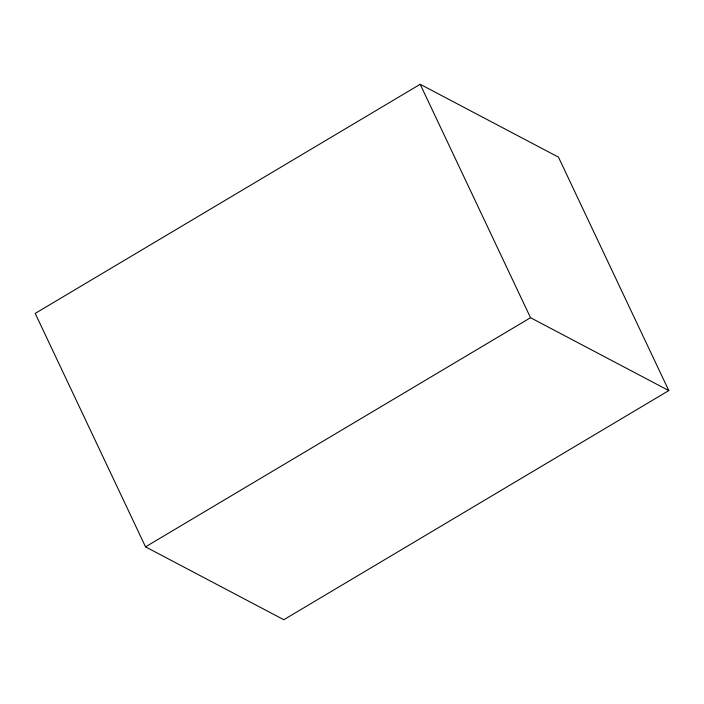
<?xml version="1.0" encoding="UTF-8"?>
<svg xmlns="http://www.w3.org/2000/svg" width="704" height="704" viewBox="0 0 704 704"><rect width="100%" height="100%" fill="white"/><g stroke="black" fill="none" stroke-linecap="round" stroke-linejoin="round"><path stroke-width="1.06" d="M420.191 84.278L35.2 313.412L145.543 546.85L283.809 619.722L668.8 390.588L558.457 157.15L420.191 84.278L530.534 317.715L668.8 390.588M145.543 546.85L530.534 317.715"/></g></svg>
